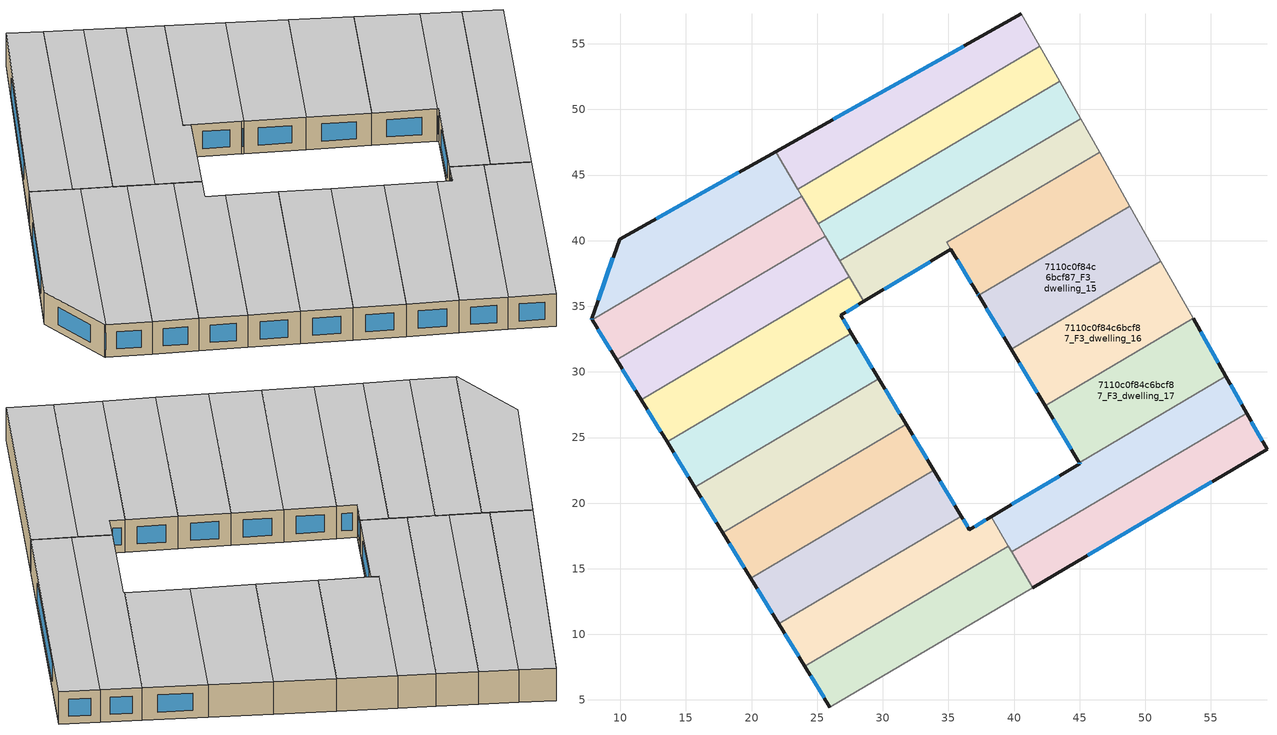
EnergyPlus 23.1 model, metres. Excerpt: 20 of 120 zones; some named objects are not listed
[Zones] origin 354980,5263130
7110c0f84c6bcf87_F3_dwelling_0
 floor to 7110c0f84c6bcf87_F2_dwelling_0 (EU_floor_Construction): 21.82,46.78 23.82,43.4 7.85,33.97 7.8,34.05 9.94,40.1 z9
 wall outside (EU_wall_Construction): 21.82,46.78 9.94,40.1 7.8,34.05 7.85,33.97 z9:12
 wall to 7110c0f84c6bcf87_F3_dwelling_1 (EU_wall_Construction): 7.85,33.97 23.82,43.4 z9:12
 wall to 7110c0f84c6bcf87_F3_dwelling_10 (EU_wall_Construction): 23.5,43.93 21.82,46.78 z9:12
 wall to 7110c0f84c6bcf87_F3_dwelling_11 (EU_wall_Construction): 23.82,43.4 23.5,43.93 z9:12
 window (EU_Window_Construction): 7.81,34.03 7.83,33.99 / 9.44,38.68 8.3,35.47 / 19.03,45.21 12.73,41.67 z9.7:11.3
 ceiling to 7110c0f84c6bcf87_F4_dwelling_0 (EU_floor_Construction): 23.82,43.4 21.82,46.78 9.94,40.1 7.8,34.05 7.85,33.97 z12
7110c0f84c6bcf87_F3_dwelling_1
 floor to 7110c0f84c6bcf87_F2_dwelling_1 (EU_floor_Construction): 23.82,43.4 25.63,40.33 9.71,30.93 7.85,33.97 z9
 wall outside (EU_wall_Construction): 7.85,33.97 9.71,30.93 z9:12
 wall to 7110c0f84c6bcf87_F3_dwelling_2 (EU_wall_Construction): 9.71,30.93 25.63,40.33 z9:12
 wall to 7110c0f84c6bcf87_F3_dwelling_11 (EU_wall_Construction): 25.07,41.27 23.82,43.4 z9:12
 wall to 7110c0f84c6bcf87_F3_dwelling_12 (EU_wall_Construction): 25.63,40.33 25.07,41.27 z9:12
 window (EU_Window_Construction): 8.28,33.26 9.27,31.65 z9.7:11.3
 ceiling to 7110c0f84c6bcf87_F4_dwelling_1 (EU_floor_Construction): 25.63,40.33 23.82,43.4 7.85,33.97 9.71,30.93 z12
7110c0f84c6bcf87_F3_dwelling_10
 floor to 7110c0f84c6bcf87_F2_dwelling_10 (EU_floor_Construction): 40.56,57.3 41.96,54.82 23.5,43.93 21.82,46.78 z9
 wall outside (EU_wall_Construction): 40.56,57.3 21.82,46.78 z9:12
 wall to 7110c0f84c6bcf87_F3_dwelling_11 (EU_wall_Construction): 23.5,43.93 41.96,54.82 z9:12
 wall adiabatic (EU_wall_Construction): 41.96,54.82 40.56,57.3 z9:12
 window (EU_Window_Construction): 36.16,54.83 26.22,49.25 z9.7:11.3
 ceiling to 7110c0f84c6bcf87_F4_dwelling_10 (EU_floor_Construction): 41.96,54.82 40.56,57.3 21.82,46.78 23.5,43.93 z12
7110c0f84c6bcf87_F3_dwelling_11
 floor to 7110c0f84c6bcf87_F2_dwelling_11 (EU_floor_Construction): 41.96,54.82 43.48,52.13 25.07,41.27 23.5,43.93 z9
 wall to 7110c0f84c6bcf87_F3_dwelling_12 (EU_wall_Construction): 25.07,41.27 43.48,52.13 z9:12
 wall adiabatic (EU_wall_Construction): 43.48,52.13 41.96,54.82 z9:12
 ceiling to 7110c0f84c6bcf87_F4_dwelling_11 (EU_floor_Construction): 43.48,52.13 41.96,54.82 23.5,43.93 25.07,41.27 z12
7110c0f84c6bcf87_F3_dwelling_12
 floor to 7110c0f84c6bcf87_F2_dwelling_12 (EU_floor_Construction): 43.48,52.13 45.07,49.31 26.72,38.48 25.07,41.27 z9
 wall adiabatic (EU_wall_Construction): 45.07,49.31 43.48,52.13 z9:12
 wall to 7110c0f84c6bcf87_F3_dwelling_13 (EU_wall_Construction): 26.72,38.48 45.07,49.31 z9:12
 wall to 7110c0f84c6bcf87_F3_dwelling_2 (EU_wall_Construction): 25.63,40.33 26.72,38.48 z9:12
 ceiling to 7110c0f84c6bcf87_F4_dwelling_12 (EU_floor_Construction): 45.07,49.31 43.48,52.13 25.07,41.27 26.72,38.48 z12
7110c0f84c6bcf87_F3_dwelling_13
 floor to 7110c0f84c6bcf87_F2_dwelling_13 (EU_floor_Construction): 45.07,49.31 46.52,46.73 34.88,39.86 35.19,39.34 28.55,35.38 26.72,38.48 z9
 wall outside (EU_wall_Construction): 28.55,35.38 35.19,39.34 z9:12
 wall adiabatic (EU_wall_Construction): 46.52,46.73 45.07,49.31 z9:12
 wall to 7110c0f84c6bcf87_F3_dwelling_14 (EU_wall_Construction): 34.88,39.87 46.52,46.73 / 35.19,39.34 34.88,39.86 z9:12
 wall to 7110c0f84c6bcf87_F3_dwelling_3 (EU_wall_Construction): 27.45,37.24 28.55,35.38 z9:12
 wall to 7110c0f84c6bcf87_F3_dwelling_2 (EU_wall_Construction): 26.72,38.48 27.45,37.25 z9:12
 window (EU_Window_Construction): 30.11,36.31 33.63,38.41 z9.7:11.3
 ceiling to 7110c0f84c6bcf87_F4_dwelling_13 (EU_floor_Construction): 46.52,46.73 45.07,49.31 26.72,38.48 28.55,35.38 35.19,39.34 34.88,39.86 z12
7110c0f84c6bcf87_F3_dwelling_14
 floor to 7110c0f84c6bcf87_F2_dwelling_14 (EU_floor_Construction): 46.52,46.73 48.83,42.64 37.3,35.84 37.22,35.97 34.88,39.87 z9
 wall outside (EU_wall_Construction): 35.19,39.35 37.22,35.97 37.3,35.84 z9:12
 wall adiabatic (EU_wall_Construction): 48.83,42.64 46.52,46.73 z9:12
 wall to 7110c0f84c6bcf87_F3_dwelling_15 (EU_wall_Construction): 37.3,35.84 48.83,42.64 z9:12
 window (EU_Window_Construction): 37.24,35.94 37.28,35.87 / 35.67,38.55 36.75,36.76 z9.7:11.3
 ceiling to 7110c0f84c6bcf87_F4_dwelling_14 (EU_floor_Construction): 48.83,42.64 46.52,46.73 34.88,39.87 37.22,35.97 37.3,35.84 z12
7110c0f84c6bcf87_F3_dwelling_15
 floor to 7110c0f84c6bcf87_F2_dwelling_15 (EU_floor_Construction): 48.83,42.64 51.19,38.45 39.78,31.72 37.3,35.84 z9
 wall outside (EU_wall_Construction): 37.3,35.84 39.78,31.72 z9:12
 wall adiabatic (EU_wall_Construction): 51.19,38.45 48.83,42.64 z9:12
 wall to 7110c0f84c6bcf87_F3_dwelling_16 (EU_wall_Construction): 39.78,31.72 51.19,38.45 z9:12
 window (EU_Window_Construction): 37.88,34.87 39.2,32.68 z9.7:11.3
 ceiling to 7110c0f84c6bcf87_F4_dwelling_15 (EU_floor_Construction): 51.19,38.45 48.83,42.64 37.3,35.84 39.78,31.72 z12
7110c0f84c6bcf87_F3_dwelling_16
 floor to 7110c0f84c6bcf87_F2_dwelling_16 (EU_floor_Construction): 51.19,38.45 53.65,34.08 42.36,27.42 39.78,31.72 z9
 wall outside (EU_wall_Construction): 39.78,31.72 42.36,27.42 z9:12
 wall to 7110c0f84c6bcf87_F3_dwelling_17 (EU_wall_Construction): 42.36,27.42 53.65,34.08 z9:12
 wall adiabatic (EU_wall_Construction): 53.65,34.08 51.19,38.45 z9:12
 window (EU_Window_Construction): 40.39,30.71 41.76,28.43 z9.7:11.3
 ceiling to 7110c0f84c6bcf87_F4_dwelling_16 (EU_floor_Construction): 53.65,34.08 51.19,38.45 39.78,31.72 42.36,27.42 z12
7110c0f84c6bcf87_F3_dwelling_17
 floor to 7110c0f84c6bcf87_F2_dwelling_17 (EU_floor_Construction): 53.65,34.08 56.14,29.66 44.98,23.08 42.36,27.42 z9
 wall outside (EU_wall_Construction): 42.36,27.42 44.98,23.08 / 56.14,29.66 53.65,34.08 z9:12
 wall to 7110c0f84c6bcf87_F3_dwelling_18 (EU_wall_Construction): 44.98,23.08 56.14,29.66 z9:12
 window (EU_Window_Construction): 42.98,26.4 44.36,24.1 / 55.55,30.7 54.23,33.04 z9.7:11.3
 ceiling to 7110c0f84c6bcf87_F4_dwelling_17 (EU_floor_Construction): 56.14,29.66 53.65,34.08 42.36,27.42 44.98,23.08 z12
7110c0f84c6bcf87_F3_dwelling_18
 floor to 7110c0f84c6bcf87_F2_dwelling_18 (EU_floor_Construction): 56.14,29.66 57.72,26.86 39.81,16.3 38.24,18.95 45.03,23 44.98,23.08 z9
 wall outside (EU_wall_Construction): 57.72,26.86 56.14,29.66 / 44.98,23.08 45.03,23 38.24,18.95 z9:12
 wall to 7110c0f84c6bcf87_F3_dwelling_19 (EU_wall_Construction): 39.81,16.3 57.72,26.86 z9:12
 wall to 7110c0f84c6bcf87_F3_dwelling_8 (EU_wall_Construction): 38.24,18.95 39.56,16.72 z9:12
 wall to 7110c0f84c6bcf87_F3_dwelling_9 (EU_wall_Construction): 39.56,16.72 39.81,16.3 z9:12
 window (EU_Window_Construction): 57.35,27.52 56.51,29.01 / 43.43,22.05 39.84,19.9 / 44.99,23.06 45.01,23.02 z9.7:11.3
 ceiling to 7110c0f84c6bcf87_F4_dwelling_18 (EU_floor_Construction): 57.72,26.86 56.14,29.66 44.98,23.08 45.03,23 38.24,18.95 39.81,16.3 z12
7110c0f84c6bcf87_F3_dwelling_19
 floor to 7110c0f84c6bcf87_F2_dwelling_19 (EU_floor_Construction): 57.72,26.86 59.28,24.09 41.43,13.56 39.81,16.3 z9
 wall outside (EU_wall_Construction): 41.43,13.56 59.28,24.09 57.72,26.86 z9:12
 wall to 7110c0f84c6bcf87_F3_dwelling_9 (EU_wall_Construction): 39.81,16.3 41.43,13.56 z9:12
 window (EU_Window_Construction): 58.91,24.74 58.08,26.21 / 45.62,16.03 55.09,21.62 z9.7:11.3
 ceiling to 7110c0f84c6bcf87_F4_dwelling_19 (EU_floor_Construction): 59.28,24.09 57.72,26.86 39.81,16.3 41.43,13.56 z12
7110c0f84c6bcf87_F3_dwelling_2
 floor to 7110c0f84c6bcf87_F2_dwelling_2 (EU_floor_Construction): 25.63,40.33 27.45,37.25 11.58,27.88 9.71,30.93 z9
 wall outside (EU_wall_Construction): 9.71,30.93 11.58,27.88 z9:12
 wall to 7110c0f84c6bcf87_F3_dwelling_3 (EU_wall_Construction): 11.58,27.88 27.45,37.25 z9:12
 window (EU_Window_Construction): 10.15,30.22 11.14,28.6 z9.7:11.3
 ceiling to 7110c0f84c6bcf87_F4_dwelling_2 (EU_floor_Construction): 27.45,37.25 25.63,40.33 9.71,30.93 11.58,27.88 z12
7110c0f84c6bcf87_F3_dwelling_3
 floor to 7110c0f84c6bcf87_F2_dwelling_3 (EU_floor_Construction): 27.45,37.25 28.55,35.38 26.78,34.32 27.6,32.96 13.56,24.67 11.58,27.88 z9
 wall outside (EU_wall_Construction): 27.6,32.96 26.78,34.32 28.55,35.38 / 11.58,27.88 13.56,24.67 z9:12
 wall to 7110c0f84c6bcf87_F3_dwelling_4 (EU_wall_Construction): 13.56,24.67 27.6,32.96 z9:12
 window (EU_Window_Construction): 27.19,34.56 28.14,35.13 / 27.4,33.27 26.97,34 / 12.05,27.13 13.09,25.42 z9.7:11.3
 ceiling to 7110c0f84c6bcf87_F4_dwelling_3 (EU_floor_Construction): 27.6,32.96 26.78,34.32 28.55,35.38 27.45,37.25 11.58,27.88 13.56,24.67 z12
7110c0f84c6bcf87_F3_dwelling_4
 floor to 7110c0f84c6bcf87_F2_dwelling_4 (EU_floor_Construction): 27.6,32.96 29.68,29.48 15.68,21.21 13.56,24.67 z9
 wall outside (EU_wall_Construction): 13.56,24.67 15.68,21.21 / 29.68,29.48 27.6,32.96 z9:12
 wall to 7110c0f84c6bcf87_F3_dwelling_5 (EU_wall_Construction): 15.68,21.21 29.68,29.48 z9:12
 window (EU_Window_Construction): 14.05,23.86 15.18,22.02 / 29.19,30.3 28.09,32.14 z9.7:11.3
 ceiling to 7110c0f84c6bcf87_F4_dwelling_4 (EU_floor_Construction): 29.68,29.48 27.6,32.96 13.56,24.67 15.68,21.21 z12
7110c0f84c6bcf87_F3_dwelling_5
 floor to 7110c0f84c6bcf87_F2_dwelling_5 (EU_floor_Construction): 29.68,29.48 31.78,26 17.8,17.75 15.68,21.21 z9
 wall outside (EU_wall_Construction): 15.68,21.21 17.8,17.75 / 31.78,26 29.68,29.48 z9:12
 wall to 7110c0f84c6bcf87_F3_dwelling_6 (EU_wall_Construction): 17.8,17.75 31.78,26 z9:12
 window (EU_Window_Construction): 16.18,20.4 17.3,18.56 / 31.29,26.81 30.18,28.66 z9.7:11.3
 ceiling to 7110c0f84c6bcf87_F4_dwelling_5 (EU_floor_Construction): 31.78,26 29.68,29.48 15.68,21.21 17.8,17.75 z12
7110c0f84c6bcf87_F3_dwelling_6
 floor to 7110c0f84c6bcf87_F2_dwelling_6 (EU_floor_Construction): 31.78,26 33.88,22.5 19.93,14.28 17.8,17.75 z9
 wall outside (EU_wall_Construction): 17.8,17.75 19.93,14.28 / 33.88,22.5 31.78,26 z9:12
 wall to 7110c0f84c6bcf87_F3_dwelling_7 (EU_wall_Construction): 19.93,14.28 33.88,22.5 z9:12
 window (EU_Window_Construction): 18.3,16.93 19.43,15.09 / 33.39,23.32 32.27,25.18 z9.7:11.3
 ceiling to 7110c0f84c6bcf87_F4_dwelling_6 (EU_floor_Construction): 33.88,22.5 31.78,26 17.8,17.75 19.93,14.28 z12
7110c0f84c6bcf87_F3_dwelling_7
 floor to 7110c0f84c6bcf87_F2_dwelling_7 (EU_floor_Construction): 33.88,22.5 35.98,19 22.07,10.79 19.93,14.28 z9
 wall outside (EU_wall_Construction): 19.93,14.28 22.07,10.79 / 35.98,19 33.88,22.5 z9:12
 wall to 7110c0f84c6bcf87_F3_dwelling_8 (EU_wall_Construction): 22.07,10.79 35.98,19 z9:12
 window (EU_Window_Construction): 20.43,13.46 21.57,11.61 / 35.49,19.83 34.37,21.68 z9.7:11.3
 ceiling to 7110c0f84c6bcf87_F4_dwelling_7 (EU_floor_Construction): 35.98,19 33.88,22.5 19.93,14.28 22.07,10.79 z12
7110c0f84c6bcf87_F3_dwelling_8
 floor to 7110c0f84c6bcf87_F2_dwelling_8 (EU_floor_Construction): 38.24,18.95 39.56,16.72 24.05,7.57 22.07,10.79 35.98,19 36.6,17.97 z9
 wall outside (EU_wall_Construction): 38.24,18.95 36.6,17.97 35.98,19 / 22.07,10.79 24.05,7.57 z9:12
 wall to 7110c0f84c6bcf87_F3_dwelling_9 (EU_wall_Construction): 24.05,7.57 39.56,16.72 z9:12
 window (EU_Window_Construction): 37.86,18.72 36.99,18.2 / 22.53,10.04 23.58,8.32 / 36.46,18.21 36.13,18.76 z9.7:11.3
 ceiling to 7110c0f84c6bcf87_F4_dwelling_8 (EU_floor_Construction): 39.56,16.72 38.24,18.95 36.6,17.97 35.98,19 22.07,10.79 24.05,7.57 z12
7110c0f84c6bcf87_F3_dwelling_9
 floor to 7110c0f84c6bcf87_F2_dwelling_9 (EU_floor_Construction): 39.56,16.72 41.43,13.56 25.97,4.43 24.05,7.57 z9
 wall outside (EU_wall_Construction): 24.05,7.57 25.97,4.43 z9:12
 wall adiabatic (EU_wall_Construction): 25.97,4.43 41.43,13.56 z9:12
 window (EU_Window_Construction): 24.5,6.83 25.52,5.17 z9.7:11.3
 ceiling to 7110c0f84c6bcf87_F4_dwelling_9 (EU_floor_Construction): 41.43,13.56 39.56,16.72 24.05,7.57 25.97,4.43 z12
[Building]
EU S2 Campaign: North Axis=0; Terrain=City; Solar Distribution=FullExterior
[Site:Location]
Budapest.Ferenc.Liszt.Intl.AP: Latitude=47.437; Longitude=19.256; Time Zone=1; Elevation=185
[SizingPeriod:WeatherFileDays]
AnnualSizingPeriod: Begin Month=1; Begin Day of Month=1; End Month=12; End Day of Month=31; Day of Week for Start Day=Monday; Use Weather File Daylight Saving Period=No; Use Weather File Rain and Snow Indicators=No
[MATERIAL]
EU_InternalMass_Material: Roughness=MediumRough; Thickness=0.1; Conductivity=1; Density=1800; Specific Heat=900; Thermal Absorptance=0.9; Solar Absorptance=0.7; Visible Absorptance=0.7
[MATERIAL:NOMASS] Roughness=MediumRough; Thermal Absorptance=0.9; Solar Absorptance=0.7; Visible Absorptance=0.7
Name | Thermal Resistance
EU_wall_NoMass | 0.832559
EU_floor_NoMass | 0.872794
[WINDOWMATERIAL:SIMPLEGLAZINGSYSTEM]
EU_Window_SimpleGlazing: UFactor=2.79869; Solar Heat Gain Coefficient=0.75; Visible Transmittance=0.75
[CONSTRUCTION]
EU_wall_Construction: EU_wall_NoMass
EU_floor_Construction: EU_floor_NoMass
EU_Window_Construction: EU_Window_SimpleGlazing
EU_InternalMass_Construction: EU_InternalMass_Material
[ZONE] Type=1; Multiplier=1; Ceiling Height=autocalculate; Floor Area=autocalculate; Part of Total Floor Area=Yes
Name | Volume
7110c0f84c6bcf87_F3_dwelling_0; 7110c0f84c6bcf87_F3_dwelling_8 | 198.096
7110c0f84c6bcf87_F3_dwelling_1; 7110c0f84c6bcf87_F3_dwelling_7 | 198.142
7110c0f84c6bcf87_F3_dwelling_10 | 198.095
7110c0f84c6bcf87_F3_dwelling_11 | 198.165
7110c0f84c6bcf87_F3_dwelling_12 | 207.675
7110c0f84c6bcf87_F3_dwelling_13 | 203.105
7110c0f84c6bcf87_F3_dwelling_14 | 189.547
7110c0f84c6bcf87_F3_dwelling_15 | 192.073
7110c0f84c6bcf87_F3_dwelling_16 | 198.118
7110c0f84c6bcf87_F3_dwelling_17; 7110c0f84c6bcf87_F3_dwelling_9 | 198.122
7110c0f84c6bcf87_F3_dwelling_18 | 198.132
7110c0f84c6bcf87_F3_dwelling_19 | 198.094
7110c0f84c6bcf87_F3_dwelling_2 | 198.103
7110c0f84c6bcf87_F3_dwelling_3 | 198.129
7110c0f84c6bcf87_F3_dwelling_4 | 198.109
7110c0f84c6bcf87_F3_dwelling_5 | 198.108
7110c0f84c6bcf87_F3_dwelling_6 | 198.105
[INTERNALMASS] Construction=EU_InternalMass_Construction
Name | Zone or ZoneList | Surface Area
7110c0f84c6bcf87_F3_dwelling_0_EU_InternalMass | 7110c0f84c6bcf87_F3_dwelling_0 | 66.0321
7110c0f84c6bcf87_F3_dwelling_1_EU_InternalMass | 7110c0f84c6bcf87_F3_dwelling_1 | 66.0471
7110c0f84c6bcf87_F3_dwelling_2_EU_InternalMass | 7110c0f84c6bcf87_F3_dwelling_2 | 66.0344
7110c0f84c6bcf87_F3_dwelling_3_EU_InternalMass | 7110c0f84c6bcf87_F3_dwelling_3 | 66.0432
7110c0f84c6bcf87_F3_dwelling_4_EU_InternalMass | 7110c0f84c6bcf87_F3_dwelling_4 | 66.0362
7110c0f84c6bcf87_F3_dwelling_5_EU_InternalMass | 7110c0f84c6bcf87_F3_dwelling_5 | 66.0361
7110c0f84c6bcf87_F3_dwelling_6_EU_InternalMass | 7110c0f84c6bcf87_F3_dwelling_6 | 66.0352
7110c0f84c6bcf87_F3_dwelling_7_EU_InternalMass | 7110c0f84c6bcf87_F3_dwelling_7 | 66.0478
7110c0f84c6bcf87_F3_dwelling_8_EU_InternalMass | 7110c0f84c6bcf87_F3_dwelling_8 | 66.032
7110c0f84c6bcf87_F3_dwelling_9_EU_InternalMass | 7110c0f84c6bcf87_F3_dwelling_9 | 66.0406
7110c0f84c6bcf87_F3_dwelling_10_EU_InternalMass | 7110c0f84c6bcf87_F3_dwelling_10 | 66.0316
7110c0f84c6bcf87_F3_dwelling_11_EU_InternalMass | 7110c0f84c6bcf87_F3_dwelling_11 | 66.0552
7110c0f84c6bcf87_F3_dwelling_12_EU_InternalMass | 7110c0f84c6bcf87_F3_dwelling_12 | 69.2247
7110c0f84c6bcf87_F3_dwelling_13_EU_InternalMass | 7110c0f84c6bcf87_F3_dwelling_13 | 67.7011
7110c0f84c6bcf87_F3_dwelling_14_EU_InternalMass | 7110c0f84c6bcf87_F3_dwelling_14 | 63.1886
7110c0f84c6bcf87_F3_dwelling_15_EU_InternalMass | 7110c0f84c6bcf87_F3_dwelling_15 | 64.0281
7110c0f84c6bcf87_F3_dwelling_16_EU_InternalMass | 7110c0f84c6bcf87_F3_dwelling_16 | 66.0394
7110c0f84c6bcf87_F3_dwelling_17_EU_InternalMass | 7110c0f84c6bcf87_F3_dwelling_17 | 66.0407
7110c0f84c6bcf87_F3_dwelling_18_EU_InternalMass | 7110c0f84c6bcf87_F3_dwelling_18 | 66.0438
7110c0f84c6bcf87_F3_dwelling_19_EU_InternalMass | 7110c0f84c6bcf87_F3_dwelling_19 | 66.0315
[OTHEREQUIPMENT] Fuel Type=Electricity; Design Level Calculation Method=Watts/Area; Power per Zone Floor Area=1; Fraction Latent=0; Fraction Radiant=0; Fraction Lost=0; Carbon Dioxide Generation Rate=0; EndUse Subcategory=EU_Step8_InternalGains
Name | Zone or ZoneList or Space or SpaceList | Schedule
EU_Step8_InternalGain_7110c0f84c6bcf87_F3_dwelling_0_f000 | 7110c0f84c6bcf87_F3_dwelling_0 | EU_Step8_GainSchedule_7110c0f84c6bcf87_F3_dwelling_0_f000
EU_Step8_InternalGain_7110c0f84c6bcf87_F3_dwelling_1_f000 | 7110c0f84c6bcf87_F3_dwelling_1 | EU_Step8_GainSchedule_7110c0f84c6bcf87_F3_dwelling_1_f000
EU_Step8_InternalGain_7110c0f84c6bcf87_F3_dwelling_2_f000 | 7110c0f84c6bcf87_F3_dwelling_2 | EU_Step8_GainSchedule_7110c0f84c6bcf87_F3_dwelling_2_f000
EU_Step8_InternalGain_7110c0f84c6bcf87_F3_dwelling_3_f000 | 7110c0f84c6bcf87_F3_dwelling_3 | EU_Step8_GainSchedule_7110c0f84c6bcf87_F3_dwelling_3_f000
EU_Step8_InternalGain_7110c0f84c6bcf87_F3_dwelling_4_f000 | 7110c0f84c6bcf87_F3_dwelling_4 | EU_Step8_GainSchedule_7110c0f84c6bcf87_F3_dwelling_4_f000
EU_Step8_InternalGain_7110c0f84c6bcf87_F3_dwelling_5_f000 | 7110c0f84c6bcf87_F3_dwelling_5 | EU_Step8_GainSchedule_7110c0f84c6bcf87_F3_dwelling_5_f000
EU_Step8_InternalGain_7110c0f84c6bcf87_F3_dwelling_6_f000 | 7110c0f84c6bcf87_F3_dwelling_6 | EU_Step8_GainSchedule_7110c0f84c6bcf87_F3_dwelling_6_f000
EU_Step8_InternalGain_7110c0f84c6bcf87_F3_dwelling_7_f000 | 7110c0f84c6bcf87_F3_dwelling_7 | EU_Step8_GainSchedule_7110c0f84c6bcf87_F3_dwelling_7_f000
EU_Step8_InternalGain_7110c0f84c6bcf87_F3_dwelling_8_f000 | 7110c0f84c6bcf87_F3_dwelling_8 | EU_Step8_GainSchedule_7110c0f84c6bcf87_F3_dwelling_8_f000
EU_Step8_InternalGain_7110c0f84c6bcf87_F3_dwelling_9_f000 | 7110c0f84c6bcf87_F3_dwelling_9 | EU_Step8_GainSchedule_7110c0f84c6bcf87_F3_dwelling_9_f000
EU_Step8_InternalGain_7110c0f84c6bcf87_F3_dwelling_10_f000 | 7110c0f84c6bcf87_F3_dwelling_10 | EU_Step8_GainSchedule_7110c0f84c6bcf87_F3_dwelling_10_f000
EU_Step8_InternalGain_7110c0f84c6bcf87_F3_dwelling_11_f000 | 7110c0f84c6bcf87_F3_dwelling_11 | EU_Step8_GainSchedule_7110c0f84c6bcf87_F3_dwelling_11_f000
EU_Step8_InternalGain_7110c0f84c6bcf87_F3_dwelling_12_f000 | 7110c0f84c6bcf87_F3_dwelling_12 | EU_Step8_GainSchedule_7110c0f84c6bcf87_F3_dwelling_12_f000
EU_Step8_InternalGain_7110c0f84c6bcf87_F3_dwelling_13_f000 | 7110c0f84c6bcf87_F3_dwelling_13 | EU_Step8_GainSchedule_7110c0f84c6bcf87_F3_dwelling_13_f000
EU_Step8_InternalGain_7110c0f84c6bcf87_F3_dwelling_14_f000 | 7110c0f84c6bcf87_F3_dwelling_14 | EU_Step8_GainSchedule_7110c0f84c6bcf87_F3_dwelling_14_f000
EU_Step8_InternalGain_7110c0f84c6bcf87_F3_dwelling_15_f000 | 7110c0f84c6bcf87_F3_dwelling_15 | EU_Step8_GainSchedule_7110c0f84c6bcf87_F3_dwelling_15_f000
EU_Step8_InternalGain_7110c0f84c6bcf87_F3_dwelling_16_f000 | 7110c0f84c6bcf87_F3_dwelling_16 | EU_Step8_GainSchedule_7110c0f84c6bcf87_F3_dwelling_16_f000
EU_Step8_InternalGain_7110c0f84c6bcf87_F3_dwelling_17_f000 | 7110c0f84c6bcf87_F3_dwelling_17 | EU_Step8_GainSchedule_7110c0f84c6bcf87_F3_dwelling_17_f000
EU_Step8_InternalGain_7110c0f84c6bcf87_F3_dwelling_18_f000 | 7110c0f84c6bcf87_F3_dwelling_18 | EU_Step8_GainSchedule_7110c0f84c6bcf87_F3_dwelling_18_f000
EU_Step8_InternalGain_7110c0f84c6bcf87_F3_dwelling_19_f000 | 7110c0f84c6bcf87_F3_dwelling_19 | EU_Step8_GainSchedule_7110c0f84c6bcf87_F3_dwelling_19_f000
[ZONEVENTILATION:DESIGNFLOWRATE] Schedule=EU_AlwaysOn; Design Flow Rate Calculation Method=AirChanges/Hour; Air Changes per Hour=0.475469; Ventilation Type=Natural; Fan Pressure Rise=0; Fan Total Efficiency=1; Constant Term Coefficient=1; Temperature Term Coefficient=0; Velocity Term Coefficient=0; Velocity Squared Term Coefficient=0; Minimum Indoor Temperature=-100; Maximum Indoor Temperature=100; Delta Temperature=-100; Minimum Outdoor Temperature=-100; Maximum Outdoor Temperature=100; Maximum Wind Speed=40
Name | Zone or ZoneList or Space or SpaceList
EU_ConstantAir_7110c0f84c6bcf87_F3_dwelling_0 | 7110c0f84c6bcf87_F3_dwelling_0
EU_ConstantAir_7110c0f84c6bcf87_F3_dwelling_1 | 7110c0f84c6bcf87_F3_dwelling_1
EU_ConstantAir_7110c0f84c6bcf87_F3_dwelling_2 | 7110c0f84c6bcf87_F3_dwelling_2
EU_ConstantAir_7110c0f84c6bcf87_F3_dwelling_3 | 7110c0f84c6bcf87_F3_dwelling_3
EU_ConstantAir_7110c0f84c6bcf87_F3_dwelling_4 | 7110c0f84c6bcf87_F3_dwelling_4
EU_ConstantAir_7110c0f84c6bcf87_F3_dwelling_5 | 7110c0f84c6bcf87_F3_dwelling_5
EU_ConstantAir_7110c0f84c6bcf87_F3_dwelling_6 | 7110c0f84c6bcf87_F3_dwelling_6
EU_ConstantAir_7110c0f84c6bcf87_F3_dwelling_7 | 7110c0f84c6bcf87_F3_dwelling_7
EU_ConstantAir_7110c0f84c6bcf87_F3_dwelling_8 | 7110c0f84c6bcf87_F3_dwelling_8
EU_ConstantAir_7110c0f84c6bcf87_F3_dwelling_9 | 7110c0f84c6bcf87_F3_dwelling_9
EU_ConstantAir_7110c0f84c6bcf87_F3_dwelling_10 | 7110c0f84c6bcf87_F3_dwelling_10
EU_ConstantAir_7110c0f84c6bcf87_F3_dwelling_11 | 7110c0f84c6bcf87_F3_dwelling_11
EU_ConstantAir_7110c0f84c6bcf87_F3_dwelling_12 | 7110c0f84c6bcf87_F3_dwelling_12
EU_ConstantAir_7110c0f84c6bcf87_F3_dwelling_13 | 7110c0f84c6bcf87_F3_dwelling_13
EU_ConstantAir_7110c0f84c6bcf87_F3_dwelling_14 | 7110c0f84c6bcf87_F3_dwelling_14
EU_ConstantAir_7110c0f84c6bcf87_F3_dwelling_15 | 7110c0f84c6bcf87_F3_dwelling_15
EU_ConstantAir_7110c0f84c6bcf87_F3_dwelling_16 | 7110c0f84c6bcf87_F3_dwelling_16
EU_ConstantAir_7110c0f84c6bcf87_F3_dwelling_17 | 7110c0f84c6bcf87_F3_dwelling_17
EU_ConstantAir_7110c0f84c6bcf87_F3_dwelling_18 | 7110c0f84c6bcf87_F3_dwelling_18
EU_ConstantAir_7110c0f84c6bcf87_F3_dwelling_19 | 7110c0f84c6bcf87_F3_dwelling_19
[HVACTEMPLATE:ZONE:IDEALLOADSAIRSYSTEM] System Availability Schedule=EU_AlwaysOn; Maximum Heating Supply Air Temperature=50; Minimum Cooling Supply Air Temperature=13; Maximum Heating Supply Air Humidity Ratio=0.0156; Minimum Cooling Supply Air Humidity Ratio=0.0077; Heating Limit=NoLimit; Cooling Limit=NoLimit; Heating Availability Schedule=EU_AlwaysOn; Cooling Availability Schedule=EU_CoolingOff; Dehumidification Control Type=ConstantSensibleHeatRatio; Cooling Sensible Heat Ratio=0.7; Dehumidification Setpoint=60; Humidification Control Type=None; Humidification Setpoint=30; Outdoor Air Method=None; Outdoor Air Flow Rate per Person=0.00944; Outdoor Air Flow Rate per Zone Floor Area=0; Outdoor Air Flow Rate per Zone=0; Demand Controlled Ventilation Type=None; Outdoor Air Economizer Type=NoEconomizer; Heat Recovery Type=None; Sensible Heat Recovery Effectiveness=0.7; Latent Heat Recovery Effectiveness=0.65
Name | Template Thermostat
7110c0f84c6bcf87_F3_dwelling_0 | EU_HeatOnly_7110c0f84c6bcf87_F3_dwelling_0
7110c0f84c6bcf87_F3_dwelling_1 | EU_HeatOnly_7110c0f84c6bcf87_F3_dwelling_1
7110c0f84c6bcf87_F3_dwelling_2 | EU_HeatOnly_7110c0f84c6bcf87_F3_dwelling_2
7110c0f84c6bcf87_F3_dwelling_3 | EU_HeatOnly_7110c0f84c6bcf87_F3_dwelling_3
7110c0f84c6bcf87_F3_dwelling_4 | EU_HeatOnly_7110c0f84c6bcf87_F3_dwelling_4
7110c0f84c6bcf87_F3_dwelling_5 | EU_HeatOnly_7110c0f84c6bcf87_F3_dwelling_5
7110c0f84c6bcf87_F3_dwelling_6 | EU_HeatOnly_7110c0f84c6bcf87_F3_dwelling_6
7110c0f84c6bcf87_F3_dwelling_7 | EU_HeatOnly_7110c0f84c6bcf87_F3_dwelling_7
7110c0f84c6bcf87_F3_dwelling_8 | EU_HeatOnly_7110c0f84c6bcf87_F3_dwelling_8
7110c0f84c6bcf87_F3_dwelling_9 | EU_HeatOnly_7110c0f84c6bcf87_F3_dwelling_9
7110c0f84c6bcf87_F3_dwelling_10 | EU_HeatOnly_7110c0f84c6bcf87_F3_dwelling_10
7110c0f84c6bcf87_F3_dwelling_11 | EU_HeatOnly_7110c0f84c6bcf87_F3_dwelling_11
7110c0f84c6bcf87_F3_dwelling_12 | EU_HeatOnly_7110c0f84c6bcf87_F3_dwelling_12
7110c0f84c6bcf87_F3_dwelling_13 | EU_HeatOnly_7110c0f84c6bcf87_F3_dwelling_13
7110c0f84c6bcf87_F3_dwelling_14 | EU_HeatOnly_7110c0f84c6bcf87_F3_dwelling_14
7110c0f84c6bcf87_F3_dwelling_15 | EU_HeatOnly_7110c0f84c6bcf87_F3_dwelling_15
7110c0f84c6bcf87_F3_dwelling_16 | EU_HeatOnly_7110c0f84c6bcf87_F3_dwelling_16
7110c0f84c6bcf87_F3_dwelling_17 | EU_HeatOnly_7110c0f84c6bcf87_F3_dwelling_17
7110c0f84c6bcf87_F3_dwelling_18 | EU_HeatOnly_7110c0f84c6bcf87_F3_dwelling_18
7110c0f84c6bcf87_F3_dwelling_19 | EU_HeatOnly_7110c0f84c6bcf87_F3_dwelling_19
[SIZING:ZONE] Zone Cooling Design Supply Air Temperature Input Method=SupplyAirTemperature; Zone Cooling Design Supply Air Temperature=13; Zone Heating Design Supply Air Temperature Input Method=SupplyAirTemperature; Zone Heating Design Supply Air Temperature=50; Zone Cooling Design Supply Air Humidity Ratio=0.008; Zone Heating Design Supply Air Humidity Ratio=0.008; Cooling Design Air Flow Method=DesignDay; Cooling Design Air Flow Rate=0; Cooling Minimum Air Flow per Zone Floor Area=0.000762; Cooling Minimum Air Flow=0; Cooling Minimum Air Flow Fraction=0.2; Heating Design Air Flow Method=DesignDay; Heating Design Air Flow Rate=0; Heating Maximum Air Flow per Zone Floor Area=0.002032; Heating Maximum Air Flow=0.141576; Heating Maximum Air Flow Fraction=0.3; Account for Dedicated Outdoor Air System=No; Dedicated Outdoor Air System Control Strategy=NeutralSupplyAir; Dedicated Outdoor Air Low Setpoint Temperature for Design=autosize; Dedicated Outdoor Air High Setpoint Temperature for Design=autosize; Zone Load Sizing Method=Sensible Load Only No Latent Load; Zone Latent Cooling Design Supply Air Humidity Ratio Input Method=HumidityRatioDifference; Zone Cooling Design Supply Air Humidity Ratio Difference=0.005; Zone Latent Heating Design Supply Air Humidity Ratio Input Method=HumidityRatioDifference; Zone Humidification Design Supply Air Humidity Ratio Difference=0.005
7110c0f84c6bcf87_F3_dwelling_0; 7110c0f84c6bcf87_F3_dwelling_1; 7110c0f84c6bcf87_F3_dwelling_2; 7110c0f84c6bcf87_F3_dwelling_3; 7110c0f84c6bcf87_F3_dwelling_4; 7110c0f84c6bcf87_F3_dwelling_5; 7110c0f84c6bcf87_F3_dwelling_6; 7110c0f84c6bcf87_F3_dwelling_7; 7110c0f84c6bcf87_F3_dwelling_8; 7110c0f84c6bcf87_F3_dwelling_9; 7110c0f84c6bcf87_F3_dwelling_10; 7110c0f84c6bcf87_F3_dwelling_11; 7110c0f84c6bcf87_F3_dwelling_12; 7110c0f84c6bcf87_F3_dwelling_13; 7110c0f84c6bcf87_F3_dwelling_14; 7110c0f84c6bcf87_F3_dwelling_15; 7110c0f84c6bcf87_F3_dwelling_16; 7110c0f84c6bcf87_F3_dwelling_17; 7110c0f84c6bcf87_F3_dwelling_18; 7110c0f84c6bcf87_F3_dwelling_19
[SCHEDULE:CONSTANT]
Name | Hourly Value
EU_AlwaysOn | 1
EU_CoolingOff | 0
[SCHEDULE:FILE] Column Number=1; Rows to Skip at Top=0; Number of Hours of Data=8760; Column Separator=Comma; Interpolate to Timestep=No; Minutes per Item=60; Adjust Schedule for Daylight Savings=Yes
Name | File
EU_Step8_GainSchedule_7110c0f84c6bcf87_F3_dwelling_0_f000 | ../../schedules/7110c0f84c6bcf87/7110c0f84c6bcf87_F3_dwelling_0_f000_gain.csv
EU_Step8_GainSchedule_7110c0f84c6bcf87_F3_dwelling_1_f000 | ../../schedules/7110c0f84c6bcf87/7110c0f84c6bcf87_F3_dwelling_1_f000_gain.csv
EU_Step8_GainSchedule_7110c0f84c6bcf87_F3_dwelling_2_f000 | ../../schedules/7110c0f84c6bcf87/7110c0f84c6bcf87_F3_dwelling_2_f000_gain.csv
EU_Step8_GainSchedule_7110c0f84c6bcf87_F3_dwelling_3_f000 | ../../schedules/7110c0f84c6bcf87/7110c0f84c6bcf87_F3_dwelling_3_f000_gain.csv
EU_Step8_GainSchedule_7110c0f84c6bcf87_F3_dwelling_4_f000 | ../../schedules/7110c0f84c6bcf87/7110c0f84c6bcf87_F3_dwelling_4_f000_gain.csv
EU_Step8_GainSchedule_7110c0f84c6bcf87_F3_dwelling_5_f000 | ../../schedules/7110c0f84c6bcf87/7110c0f84c6bcf87_F3_dwelling_5_f000_gain.csv
EU_Step8_GainSchedule_7110c0f84c6bcf87_F3_dwelling_6_f000 | ../../schedules/7110c0f84c6bcf87/7110c0f84c6bcf87_F3_dwelling_6_f000_gain.csv
EU_Step8_GainSchedule_7110c0f84c6bcf87_F3_dwelling_7_f000 | ../../schedules/7110c0f84c6bcf87/7110c0f84c6bcf87_F3_dwelling_7_f000_gain.csv
EU_Step8_GainSchedule_7110c0f84c6bcf87_F3_dwelling_8_f000 | ../../schedules/7110c0f84c6bcf87/7110c0f84c6bcf87_F3_dwelling_8_f000_gain.csv
EU_Step8_GainSchedule_7110c0f84c6bcf87_F3_dwelling_9_f000 | ../../schedules/7110c0f84c6bcf87/7110c0f84c6bcf87_F3_dwelling_9_f000_gain.csv
EU_Step8_GainSchedule_7110c0f84c6bcf87_F3_dwelling_10_f000 | ../../schedules/7110c0f84c6bcf87/7110c0f84c6bcf87_F3_dwelling_10_f000_gain.csv
EU_Step8_GainSchedule_7110c0f84c6bcf87_F3_dwelling_11_f000 | ../../schedules/7110c0f84c6bcf87/7110c0f84c6bcf87_F3_dwelling_11_f000_gain.csv
EU_Step8_GainSchedule_7110c0f84c6bcf87_F3_dwelling_12_f000 | ../../schedules/7110c0f84c6bcf87/7110c0f84c6bcf87_F3_dwelling_12_f000_gain.csv
EU_Step8_GainSchedule_7110c0f84c6bcf87_F3_dwelling_13_f000 | ../../schedules/7110c0f84c6bcf87/7110c0f84c6bcf87_F3_dwelling_13_f000_gain.csv
EU_Step8_GainSchedule_7110c0f84c6bcf87_F3_dwelling_14_f000 | ../../schedules/7110c0f84c6bcf87/7110c0f84c6bcf87_F3_dwelling_14_f000_gain.csv
EU_Step8_GainSchedule_7110c0f84c6bcf87_F3_dwelling_15_f000 | ../../schedules/7110c0f84c6bcf87/7110c0f84c6bcf87_F3_dwelling_15_f000_gain.csv
EU_Step8_GainSchedule_7110c0f84c6bcf87_F3_dwelling_16_f000 | ../../schedules/7110c0f84c6bcf87/7110c0f84c6bcf87_F3_dwelling_16_f000_gain.csv
EU_Step8_GainSchedule_7110c0f84c6bcf87_F3_dwelling_17_f000 | ../../schedules/7110c0f84c6bcf87/7110c0f84c6bcf87_F3_dwelling_17_f000_gain.csv
EU_Step8_GainSchedule_7110c0f84c6bcf87_F3_dwelling_18_f000 | ../../schedules/7110c0f84c6bcf87/7110c0f84c6bcf87_F3_dwelling_18_f000_gain.csv
EU_Step8_GainSchedule_7110c0f84c6bcf87_F3_dwelling_19_f000 | ../../schedules/7110c0f84c6bcf87/7110c0f84c6bcf87_F3_dwelling_19_f000_gain.csv
